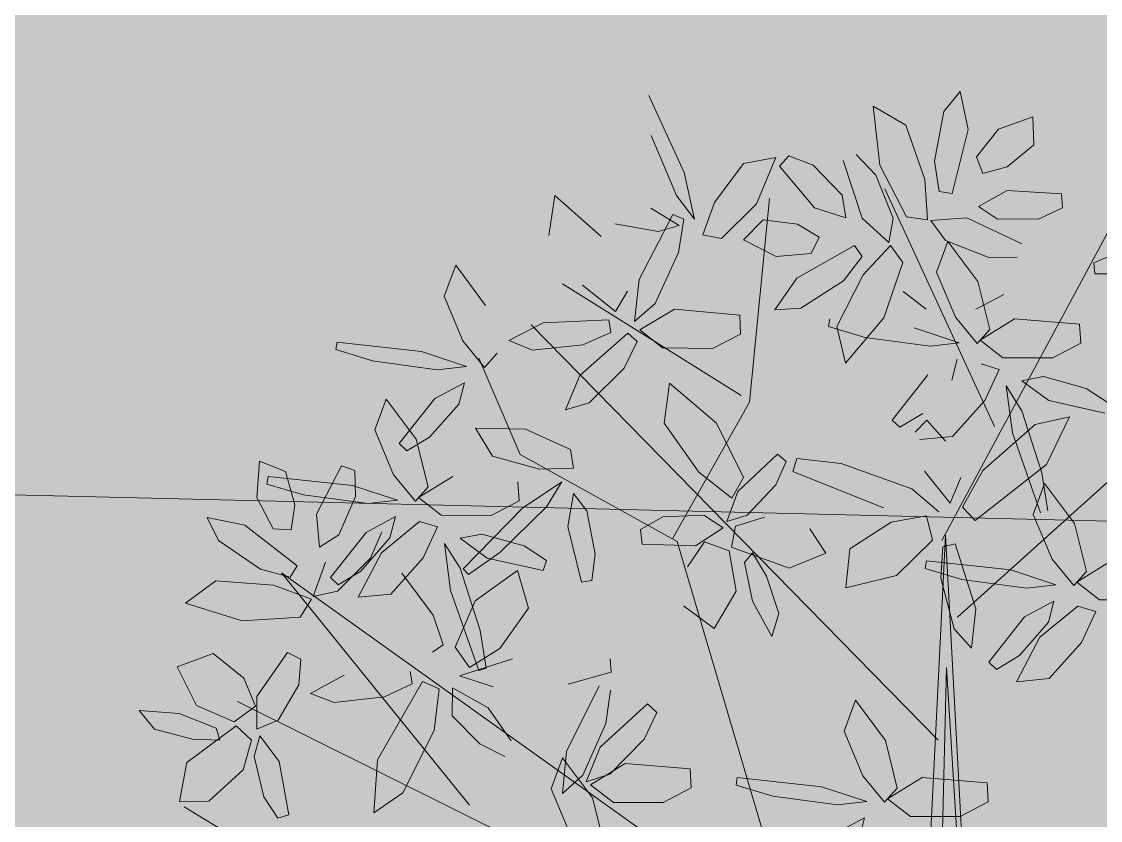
# Model space of a CAD drawing. Header units: inches. Extents: x 218980 to 233865, y 587194 to 599270.
# Drawn here: x 219064.85 to 219067.34, y 587511.109 to 587512.953 of the extents above; entities that cross this region are included whole.
import ezdxf

# ---------------------------------------------------------------- set-up
doc = ezdxf.new("R2010")
doc.units = ezdxf.units.IN
doc.header["$MEASUREMENT"] = 0
doc.linetypes.add('01', pattern=[0])
doc.layers.get('0').update_dxf_attribs({"lineweight": 0})
doc.layers.add('Minor Contour', color=250, linetype='Continuous', lineweight=0)
doc.layers.add('P_Urban Design', color=250, linetype='Continuous', lineweight=0)
doc.layers.add('Open Space Within Settlement Passive', color=7, linetype='01', lineweight=0, true_color=0xcbe279)

# ---------------------------------------------------------------- blocks, each defined once
blk = doc.blocks.new('tree2')
at = {"color": 60}
for p, q in [((325197.4967, 3048397.7432), (325197.5914, 3048397.8579)), ((325197.5914, 3048397.8579), (325197.6377, 3048397.6393)), ((325195.9981, 3048397.3896), (325195.7948, 3048397.8351)), ((325197.0892, 3048397.7729), (325197.2767, 3048397.6636)), ((325197.1267, 3048397.4326), (325197.0892, 3048397.7729)), ((325197.4419, 3048397.4558), (325197.4967, 3048397.7432)), ((325197.2767, 3048397.6636), (325197.3875, 3048397.3492)), ((325197.8113, 3048397.641), (325198.0106, 3048397.712)), ((325198.0106, 3048397.712), (325198.0154, 3048397.55)), ((325195.8072, 3048397.6044), (325195.955, 3048397.2574)), ((325197.6377, 3048397.6393), (325197.5453, 3048397.2696)), ((325197.6844, 3048397.4816), (325197.8113, 3048397.641)), ((325198.0154, 3048397.55), (325197.8612, 3048397.4239)), ((325196.5265, 3048397.4766), (325196.3403, 3048397.4417)), ((325196.416, 3048397.2091), (325196.5265, 3048397.4766)), ((325196.5481, 3048397.4272), (325196.6033, 3048397.487)), ((325196.6033, 3048397.487), (325196.7427, 3048397.4328)), ((325196.9902, 3048397.4943), (325197.1051, 3048397.3757)), ((325197.7212, 3048397.3837), (325197.6844, 3048397.4816)), ((325196.3403, 3048397.4417), (325196.1728, 3048397.2167)), ((325196.7499, 3048397.1863), (325196.5481, 3048397.4272)), ((325196.7427, 3048397.4328), (325196.9101, 3048397.2599)), ((325197.0256, 3048397.1268), (325196.9163, 3048397.4603)), ((325197.2819, 3048397.1338), (325197.1267, 3048397.4326)), ((325197.4689, 3048397.2807), (325197.4419, 3048397.4558)), ((325197.8612, 3048397.4239), (325197.7212, 3048397.3837)), ((325196.0577, 3048397.122), (325195.9981, 3048397.3896)), ((325197.1051, 3048397.3757), (325197.2051, 3048397.1259)), ((325197.3875, 3048397.3492), (325197.4027, 3048397.1169)), ((325197.696, 3048397.1946), (325197.8625, 3048397.2873)), ((325197.8625, 3048397.2873), (325198.1761, 3048397.2679)), ((325195.2523, 3048397.2572), (325195.2176, 3048397.026)), ((325195.5199, 3048397.0214), (325195.2523, 3048397.2572)), ((325195.955, 3048397.2574), (325196.0577, 3048397.122)), ((325196.9101, 3048397.2599), (325196.9318, 3048397.1293)), ((325197.5453, 3048397.2696), (325197.4689, 3048397.2807)), ((325198.1761, 3048397.2679), (325198.1816, 3048397.1868)), ((325195.9704, 3048397.0845), (325195.8055, 3048397.1842)), ((325196.1728, 3048397.2167), (325196.1063, 3048397.0311)), ((325196.2139, 3048397.0098), (325196.416, 3048397.2091)), ((325196.9318, 3048397.1293), (325196.7499, 3048397.1863)), ((325197.8057, 3048397.1204), (325197.696, 3048397.1946)), ((325198.1816, 3048397.1868), (325198.0463, 3048397.1229)), ((325195.7385, 3048396.772), (325195.9326, 3048397.1479)), ((325195.9326, 3048397.1479), (325195.9963, 3048397.1213)), ((325195.9963, 3048397.1213), (325195.9665, 3048396.9295)), ((325196.3399, 3048397.0015), (325196.4541, 3048397.1165)), ((325196.4541, 3048397.1165), (325196.6516, 3048397.0913)), ((325197.1801, 3048396.9857), (325197.0256, 3048397.1268)), ((325197.2051, 3048397.1259), (325197.1801, 3048396.9857)), ((325197.4027, 3048397.1169), (325197.2819, 3048397.1338)), ((325197.4209, 3048397.1131), (325197.6296, 3048397.1282)), ((325197.5054, 3048396.9985), (325197.4209, 3048397.1131)), ((325197.6296, 3048397.1282), (325197.9468, 3048396.9779)), ((325198.0463, 3048397.1229), (325197.8057, 3048397.1204)), ((325195.5981, 3048397.0951), (325195.8489, 3048397.0492)), ((325195.8489, 3048397.0492), (325195.9704, 3048397.0845)), ((325196.6516, 3048397.0913), (325196.7772, 3048397.0174)), ((325196.1063, 3048397.0311), (325196.2139, 3048397.0098)), ((325196.5285, 3048396.9058), (325196.3399, 3048397.0015)), ((325196.7772, 3048397.0174), (325196.7315, 3048396.9233)), ((325197.52, 3048396.9924), (325197.455, 3048396.8145)), ((325197.7555, 3048396.8992), (325197.5054, 3048396.9985)), ((325197.6937, 3048396.7609), (325197.52, 3048396.9924)), ((325195.9665, 3048396.9295), (325195.8305, 3048396.634)), ((325196.7315, 3048396.9233), (325196.5285, 3048396.9058)), ((325196.6492, 3048396.781), (325196.981, 3048396.9684)), ((325196.981, 3048396.9684), (325197.0255, 3048396.9052)), ((325197.0318, 3048396.799), (325197.1899, 3048396.9699)), ((325197.1899, 3048396.9699), (325197.2608, 3048396.8707)), ((325198.3617, 3048396.87), (325198.496, 3048396.9276)), ((325194.6803, 3048396.8552), (325194.6144, 3048396.6777)), ((325194.8528, 3048396.6228), (325194.6803, 3048396.8552)), ((325197.0255, 3048396.9052), (325196.9171, 3048396.7651)), ((325197.2608, 3048396.8707), (325197.1508, 3048396.5524)), ((325197.9206, 3048396.9009), (325197.7555, 3048396.8992)), ((325198.3683, 3048396.8052), (325198.3617, 3048396.87)), ((325196.8799, 3048396.5023), (325197.0318, 3048396.799)), ((325197.455, 3048396.8145), (325197.5631, 3048396.5556)), ((325198.6819, 3048396.8044), (325198.3683, 3048396.8052)), ((325195.4126, 3048396.7405), (325195.6024, 3048396.5887)), ((325195.7123, 3048396.5302), (325195.7385, 3048396.772)), ((325196.5224, 3048396.597), (325196.6492, 3048396.781)), ((325196.9171, 3048396.7651), (325196.6708, 3048396.6071)), ((325197.7621, 3048396.4854), (325197.6937, 3048396.7609)), ((325194.6144, 3048396.6777), (325194.7212, 3048396.4182)), ((325195.6024, 3048396.5887), (325195.6709, 3048396.7059)), ((325197.3938, 3048396.6027), (325197.2621, 3048396.7045)), ((325197.8436, 3048396.6865), (325197.6819, 3048396.6023)), ((325195.8305, 3048396.634), (325195.7123, 3048396.5302)), ((325195.743, 3048396.4829), (325195.9437, 3048396.6027)), ((325195.9437, 3048396.6027), (325196.3188, 3048396.5666)), ((325196.6708, 3048396.6071), (325196.5224, 3048396.597)), ((325195.1844, 3048396.5226), (325195.5648, 3048396.5403)), ((325195.5648, 3048396.5403), (325195.5752, 3048396.4679)), ((325196.3188, 3048396.5666), (325196.3242, 3048396.4569)), ((325196.8385, 3048396.5459), (325196.8317, 3048396.5018)), ((325197.1508, 3048396.5524), (325196.9297, 3048396.2911)), ((325197.5631, 3048396.5556), (325197.6888, 3048396.4037)), ((325197.7057, 3048396.4233), (325197.9046, 3048396.5458)), ((325197.9046, 3048396.5458), (325198.2803, 3048396.5149)), ((325194.9872, 3048396.4205), (325195.1844, 3048396.5226)), ((325195.8732, 3048396.3794), (325195.743, 3048396.4829)), ((325196.8317, 3048396.5018), (325197.0432, 3048396.4389)), ((325196.9297, 3048396.2911), (325196.8799, 3048396.5023)), ((325197.5859, 3048396.4083), (325197.3253, 3048396.4936)), ((325197.6888, 3048396.4037), (325197.7621, 3048396.4854)), ((325198.2803, 3048396.5149), (325198.2872, 3048396.4052)), ((325194.7212, 3048396.4182), (325194.8461, 3048396.2657)), ((325195.1233, 3048396.3661), (325194.9872, 3048396.4205)), ((325195.3974, 3048396.2195), (325195.6731, 3048396.4642)), ((325195.5752, 3048396.4679), (325195.4144, 3048396.3952)), ((325195.6731, 3048396.4642), (325195.7268, 3048396.4146)), ((325196.3242, 3048396.4569), (325196.1613, 3048396.375)), ((325197.0432, 3048396.4389), (325197.4171, 3048396.3891)), ((325197.8373, 3048396.3215), (325197.7057, 3048396.4233)), ((325193.9965, 3048396.4123), (325193.9895, 3048396.3682)), ((325193.9895, 3048396.3682), (325194.2006, 3048396.3042)), ((325194.483, 3048396.3574), (325193.9965, 3048396.4123)), ((325194.7432, 3048396.2708), (325194.483, 3048396.3574)), ((325195.4144, 3048396.3952), (325195.1233, 3048396.3661)), ((325195.7268, 3048396.4146), (325195.6516, 3048396.2608)), ((325196.1613, 3048396.375), (325195.8732, 3048396.3794)), ((325197.4171, 3048396.3891), (325197.5859, 3048396.4083)), ((325198.2872, 3048396.4052), (325198.1254, 3048396.3211)), ((325194.2006, 3048396.3042), (325194.5743, 3048396.2524)), ((325194.8461, 3048396.2657), (325194.9198, 3048396.347)), ((325197.542, 3048396.1916), (325197.5736, 3048396.3141)), ((325198.1254, 3048396.3211), (325197.8373, 3048396.3215)), ((325194.5743, 3048396.2524), (325194.7432, 3048396.2708)), ((325195.6516, 3048396.2608), (325195.4506, 3048396.0615)), ((325197.8167, 3048396.2545), (325197.7115, 3048396.2855)), ((325197.7337, 3048396.0757), (325197.8167, 3048396.2545)), ((325194.7304, 3048396.1766), (325194.5601, 3048396.0865)), ((325194.6981, 3048396.0543), (325194.7304, 3048396.1766)), ((325195.3135, 3048396.0209), (325195.3974, 3048396.2195)), ((325195.9147, 3048396.1755), (325195.8832, 3048395.9438)), ((325196.1856, 3048395.9434), (325195.9147, 3048396.1755)), ((325197.4038, 3048396.2231), (325197.199, 3048395.962)), ((325198.0714, 3048396.2132), (325197.9473, 3048396.1891)), ((325197.9473, 3048396.1891), (325198.1025, 3048396.0749)), ((325198.317, 3048396.1448), (325198.0714, 3048396.2132)), ((325197.8569, 3048396.1596), (325197.8921, 3048395.8877)), ((325197.9469, 3048396.0155), (325197.8569, 3048396.1596)), ((325198.445, 3048396.0604), (325198.317, 3048396.1448)), ((325194.2793, 3048396.0833), (325194.2143, 3048395.9054)), ((325194.453, 3048395.8518), (325194.2793, 3048396.0833)), ((325194.5601, 3048396.0865), (325194.3539, 3048395.8266)), ((325194.5297, 3048395.8629), (325194.6981, 3048396.0543)), ((325195.4506, 3048396.0615), (325195.3135, 3048396.0209)), ((325197.5466, 3048395.8667), (325197.7337, 3048396.0757)), ((325198.1025, 3048396.0749), (325198.4262, 3048396.0023)), ((325197.2434, 3048395.9201), (325197.3746, 3048395.9993)), ((325198.0628, 3048395.6565), (325197.9469, 3048396.0155)), ((325198.0231, 3048395.9363), (325198.2219, 3048395.9813)), ((325198.2219, 3048395.9813), (325198.0886, 3048395.7056)), ((325195.8832, 3048395.9438), (325196.0822, 3048395.6611)), ((325196.3409, 3048395.63), (325196.1856, 3048395.9434)), ((325197.199, 3048395.962), (325197.2434, 3048395.9201)), ((325197.3987, 3048395.9613), (325197.3312, 3048395.8911)), ((325197.5063, 3048395.8407), (325197.3987, 3048395.9613)), ((325197.7226, 3048395.6708), (325198.0231, 3048395.9363)), ((325194.2143, 3048395.9054), (325194.3224, 3048395.6465)), ((325194.3981, 3048395.7844), (325194.5297, 3048395.8629)), ((325194.7937, 3048395.9153), (325194.8934, 3048395.7543)), ((325195.083, 3048395.9089), (325194.7937, 3048395.9153)), ((325195.3418, 3048395.7924), (325195.083, 3048395.9089)), ((325197.358, 3048395.8488), (325197.5466, 3048395.8667)), ((325197.8921, 3048395.8877), (325198.0543, 3048395.4257)), ((325194.3539, 3048395.8266), (325194.3981, 3048395.7844)), ((325194.5213, 3048395.5764), (325194.453, 3048395.8518)), ((325194.8934, 3048395.7543), (325195.1637, 3048395.6794)), ((325195.3608, 3048395.6843), (325195.3418, 3048395.7924)), ((325196.3085, 3048395.5494), (325196.5367, 3048395.7644)), ((325196.5367, 3048395.7644), (325196.5861, 3048395.7219)), ((325196.6249, 3048395.6659), (325196.6488, 3048395.7394)), ((325196.6488, 3048395.7394), (325196.9041, 3048395.7109)), ((325193.5328, 3048395.5142), (325193.548, 3048395.7251)), ((325193.548, 3048395.7251), (325193.6983, 3048395.6643)), ((325193.8771, 3048395.4186), (325194.0211, 3048395.6979)), ((325194.0211, 3048395.6979), (325194.0976, 3048395.6702)), ((325194.0976, 3048395.6702), (325194.1016, 3048395.5206)), ((325195.1637, 3048395.6794), (325195.3608, 3048395.6843)), ((325196.5861, 3048395.7219), (325196.5282, 3048395.5877)), ((325196.9041, 3048395.7109), (325197.3127, 3048395.5644)), ((325197.6049, 3048395.4584), (325197.7226, 3048395.6708)), ((325198.0886, 3048395.7056), (325197.6783, 3048395.3823)), ((325193.5977, 3048395.6368), (325193.5909, 3048395.5927)), ((325194.0846, 3048395.5845), (325193.5977, 3048395.6368)), ((325193.6983, 3048395.6643), (325193.7515, 3048395.4724)), ((325194.3224, 3048395.6465), (325194.4481, 3048395.4947)), ((325194.4649, 3048395.5142), (325194.6639, 3048395.6367)), ((325195.2936, 3048395.6063), (325195.0655, 3048395.454)), ((325195.2044, 3048395.4616), (325195.2936, 3048395.6063)), ((325196.0822, 3048395.6611), (325196.274, 3048395.512)), ((325196.274, 3048395.512), (325196.3409, 3048395.63)), ((325197.1483, 3048395.4554), (325196.6249, 3048395.6659)), ((325197.3842, 3048395.6663), (325197.5323, 3048395.4818)), ((325197.5323, 3048395.4818), (325197.5952, 3048395.6311)), ((325198.097, 3048395.4385), (325198.0628, 3048395.6565)), ((325193.5909, 3048395.5927), (325193.8025, 3048395.5298)), ((325194.3452, 3048395.4992), (325194.0846, 3048395.5845)), ((325194.4481, 3048395.4947), (325194.5213, 3048395.5764)), ((325195.0395, 3048395.6058), (325195.0464, 3048395.4962)), ((325196.2452, 3048395.3762), (325196.3085, 3048395.5494)), ((325196.5282, 3048395.5877), (325196.3628, 3048395.4128)), ((325197.3127, 3048395.5644), (325197.4682, 3048395.4325)), ((325198.0778, 3048395.5958), (325198.0128, 3048395.4179)), ((325198.2515, 3048395.3643), (325198.0778, 3048395.5958)), ((325193.6275, 3048395.3338), (325193.5328, 3048395.5142)), ((325193.8025, 3048395.5298), (325194.1763, 3048395.48)), ((325194.1016, 3048395.5206), (325194.007, 3048395.2994)), ((325194.1763, 3048395.48), (325194.3452, 3048395.4992)), ((325194.5966, 3048395.4124), (325194.4649, 3048395.5142)), ((325195.0464, 3048395.4962), (325194.8847, 3048395.412)), ((325195.3601, 3048395.5383), (325195.3267, 3048395.3486)), ((325195.4368, 3048395.4378), (325195.3601, 3048395.5383)), ((325193.7515, 3048395.4724), (325193.732, 3048395.328)), ((325195.0655, 3048395.454), (325194.7235, 3048395.1036)), ((325194.9342, 3048395.1985), (325195.2044, 3048395.4616)), ((325195.4846, 3048395.1874), (325195.4368, 3048395.4378)), ((325197.6783, 3048395.3823), (325197.6049, 3048395.4584)), ((325193.2457, 3048395.4002), (325193.4644, 3048395.3546)), ((325193.3125, 3048395.2673), (325193.2457, 3048395.4002)), ((325193.895, 3048395.2288), (325193.8771, 3048395.4186)), ((325194.3329, 3048395.405), (325194.163, 3048395.314)), ((325194.4707, 3048395.3764), (325194.2515, 3048395.1961)), ((325194.3013, 3048395.2825), (325194.3329, 3048395.405)), ((325194.576, 3048395.3454), (325194.4707, 3048395.3764)), ((325194.8847, 3048395.412), (325194.5966, 3048395.4124)), ((325195.7467, 3048395.3313), (325195.8764, 3048395.403)), ((325195.8764, 3048395.403), (325196.1124, 3048395.414)), ((325196.1124, 3048395.414), (325196.2234, 3048395.34)), ((325196.3628, 3048395.4128), (325196.2452, 3048395.3762)), ((325196.2938, 3048395.3488), (325196.4617, 3048395.4021)), ((325196.9541, 3048395.2188), (325197.1933, 3048395.373)), ((325197.1933, 3048395.373), (325197.3971, 3048395.4101)), ((325197.3971, 3048395.4101), (325197.4309, 3048395.2693)), ((325198.0128, 3048395.4179), (325198.121, 3048395.1591)), ((325198.3199, 3048395.0889), (325198.2515, 3048395.3643)), ((325193.4644, 3048395.3546), (325193.7656, 3048395.1212)), ((325193.732, 3048395.328), (325193.6275, 3048395.3338)), ((325194.007, 3048395.2994), (325193.895, 3048395.2288)), ((325194.163, 3048395.314), (325193.9582, 3048395.0529)), ((325194.2542, 3048395.3162), (325194.1893, 3048395.1644)), ((325194.493, 3048395.1666), (325194.576, 3048395.3454)), ((325194.8307, 3048395.3041), (325194.7065, 3048395.28)), ((325195.0763, 3048395.2357), (325194.8307, 3048395.3041)), ((325195.3267, 3048395.3486), (325195.4053, 3048395.0262)), ((325195.7559, 3048395.2464), (325195.7467, 3048395.3313)), ((325196.2234, 3048395.34), (325196.0644, 3048395.2369)), ((325196.2722, 3048395.2286), (325196.2938, 3048395.3488)), ((325196.7226, 3048395.3343), (325196.816, 3048395.1935)), ((325193.5535, 3048395.1014), (325193.3125, 3048395.2673)), ((325194.1339, 3048395.0902), (325194.3013, 3048395.2825)), ((325194.6161, 3048395.2505), (325194.6513, 3048394.9786)), ((325194.7062, 3048395.1064), (325194.6161, 3048395.2505)), ((325194.7065, 3048395.28), (325194.8617, 3048395.1658)), ((325195.2042, 3048395.1513), (325195.0763, 3048395.2357)), ((325196.0644, 3048395.2369), (325195.7559, 3048395.2464)), ((325196.0168, 3048395.1157), (325196.116, 3048395.2598)), ((325196.116, 3048395.2598), (325196.2578, 3048395.2075)), ((325197.4309, 3048395.2693), (325197.2238, 3048395.0652)), ((325197.5616, 3048395.2469), (325197.4901, 3048395.2313)), ((325197.6806, 3048394.8726), (325197.5616, 3048395.2469)), ((325194.2515, 3048395.1961), (325194.1173, 3048394.9397)), ((325194.754, 3048395.071), (325194.9342, 3048395.1985)), ((325195.4657, 3048395.0353), (325195.4846, 3048395.1874)), ((325196.2578, 3048395.2075), (325196.2989, 3048394.9747)), ((325196.6046, 3048395.1074), (325196.2722, 3048395.2286)), ((325196.3933, 3048395.1962), (325196.3468, 3048395.1408)), ((325196.4745, 3048395.0617), (325196.3933, 3048395.1962)), ((325196.816, 3048395.1935), (325196.6046, 3048395.1074)), ((325196.9315, 3048394.9934), (325196.9541, 3048395.2188)), ((325197.4901, 3048395.2313), (325197.4794, 3048395.05)), ((325193.7656, 3048395.1212), (325193.7247, 3048395.0557)), ((325193.8588, 3048394.9443), (325193.929, 3048395.1414)), ((325194.1893, 3048395.1644), (325193.9977, 3048394.9755)), ((325194.3058, 3048394.9576), (325194.493, 3048395.1666)), ((325194.8617, 3048395.1658), (325195.1855, 3048395.0932)), ((325195.1855, 3048395.0932), (325195.2042, 3048395.1513)), ((325196.3468, 3048395.1408), (325196.3919, 3048394.9161)), ((325197.3963, 3048395.1493), (325197.3895, 3048395.1052)), ((325197.8831, 3048395.097), (325197.3963, 3048395.1493)), ((325198.121, 3048395.1591), (325198.2467, 3048395.0072)), ((325198.2635, 3048395.0267), (325198.4625, 3048395.1492)), ((325193.7247, 3048395.0557), (325193.5535, 3048395.1014)), ((325193.9582, 3048395.0529), (325194.0026, 3048395.011)), ((325194.0026, 3048395.011), (325194.1339, 3048395.0902)), ((325194.5495, 3048394.8367), (325194.3696, 3048395.079)), ((325194.822, 3048394.7474), (325194.7062, 3048395.1064)), ((325194.7235, 3048395.1036), (325194.754, 3048395.071)), ((325194.7923, 3048394.9181), (325195.0367, 3048395.0939)), ((325195.0367, 3048395.0939), (325195.0999, 3048394.8764)), ((325196.5449, 3048394.8452), (325196.4745, 3048395.0617)), ((325197.2238, 3048395.0652), (325196.9315, 3048394.9934)), ((325197.3895, 3048395.1052), (325197.601, 3048395.0423)), ((325197.4794, 3048395.05), (325197.5559, 3048394.758)), ((325198.1438, 3048395.0118), (325197.8831, 3048395.097)), ((325198.2467, 3048395.0072), (325198.3199, 3048395.0889)), ((325193.1213, 3048394.9063), (325193.2968, 3048395.0339)), ((325193.2968, 3048395.0339), (325193.6292, 3048395.0087)), ((325193.6292, 3048395.0087), (325193.848, 3048394.9291)), ((325195.4053, 3048395.0262), (325195.4657, 3048395.0353)), ((325197.601, 3048395.0423), (325197.9749, 3048394.9925)), ((325197.9749, 3048394.9925), (325198.1438, 3048395.0118)), ((325198.3951, 3048394.9249), (325198.2635, 3048395.0267)), ((325193.848, 3048394.9291), (325193.7839, 3048394.8253)), ((325193.9977, 3048394.9755), (325193.8588, 3048394.9443)), ((325194.1173, 3048394.9397), (325194.3058, 3048394.9576)), ((325194.6513, 3048394.9786), (325194.8135, 3048394.5166)), ((325196.2989, 3048394.9747), (325196.1724, 3048394.7583)), ((325198.6833, 3048394.9245), (325198.3951, 3048394.9249)), ((325193.4479, 3048394.8036), (325193.1213, 3048394.9063)), ((325194.6765, 3048394.6514), (325194.7923, 3048394.9181)), ((325195.0999, 3048394.8764), (325194.9356, 3048394.644)), ((325196.1724, 3048394.7583), (325195.9947, 3048394.8891)), ((325196.3919, 3048394.9161), (325196.5042, 3048394.7132)), ((325197.6554, 3048394.6456), (325197.6806, 3048394.8726)), ((325198.1315, 3048394.9175), (325197.9616, 3048394.8265)), ((325198.2693, 3048394.8889), (325198.05, 3048394.7087)), ((325198.0998, 3048394.795), (325198.1315, 3048394.9175)), ((325198.3746, 3048394.8579), (325198.2693, 3048394.8889)), ((325193.7839, 3048394.8253), (325193.4479, 3048394.8036)), ((325194.6073, 3048394.6646), (325194.5495, 3048394.8367)), ((325196.5042, 3048394.7132), (325196.5449, 3048394.8452)), ((325198.2915, 3048394.6791), (325198.3746, 3048394.8579)), ((325194.8563, 3048394.5294), (325194.822, 3048394.7474)), ((325197.5559, 3048394.758), (325197.6554, 3048394.6456)), ((325197.9324, 3048394.6027), (325198.0998, 3048394.795)), ((325198.1044, 3048394.4701), (325198.2915, 3048394.6791)), ((325193.0737, 3048394.5385), (325193.2803, 3048394.6158)), ((325193.2803, 3048394.6158), (325193.4579, 3048394.4734)), ((325193.5335, 3048394.3673), (325193.71, 3048394.6205)), ((325193.71, 3048394.6205), (325193.7862, 3048394.5817)), ((325194.5469, 3048394.6234), (325194.6073, 3048394.6646)), ((325194.7604, 3048394.5335), (325194.6765, 3048394.6514)), ((325194.9356, 3048394.644), (325194.7604, 3048394.5335)), ((325193.7862, 3048394.5817), (325193.7753, 3048394.4339)), ((325194.7028, 3048394.4861), (325195.0081, 3048394.5844)), ((325195.5722, 3048394.5845), (325195.5775, 3048394.5074)), ((325193.1857, 3048394.3143), (325193.0737, 3048394.5385)), ((325193.8419, 3048394.3842), (325194.0377, 3048394.489)), ((325194.4178, 3048394.5119), (325194.4292, 3048394.4397)), ((325194.8963, 3048394.4219), (325194.7028, 3048394.4861)), ((325194.8135, 3048394.5166), (325194.8563, 3048394.5294)), ((325195.5775, 3048394.5074), (325195.3301, 3048394.4385)), ((325193.4579, 3048394.4734), (325193.5244, 3048394.3116)), ((325193.7753, 3048394.4339), (325193.6555, 3048394.2303)), ((325194.2293, 3048394.0011), (325194.4891, 3048394.4542)), ((325194.4292, 3048394.4397), (325194.2694, 3048394.3648)), ((325194.4891, 3048394.4542), (325194.5857, 3048394.4111)), ((325195.3199, 3048394.0501), (325195.5088, 3048394.4286)), ((325193.5328, 3048394.1778), (325193.5335, 3048394.3673)), ((325193.9788, 3048394.3316), (325193.8419, 3048394.3842)), ((325194.2694, 3048394.3648), (325193.9788, 3048394.3316)), ((325194.5857, 3048394.4111), (325194.5558, 3048394.17)), ((325194.6618, 3048394.4164), (325194.6591, 3048394.2545)), ((325194.868, 3048394.3006), (325194.6618, 3048394.4164)), ((325195.5729, 3048394.4029), (325195.5457, 3048394.2107)), ((325193.4031, 3048394.2215), (325193.1857, 3048394.3143)), ((325193.5244, 3048394.3116), (325193.4031, 3048394.2215)), ((325195.0011, 3048394.1118), (325194.868, 3048394.3006)), ((325195.5148, 3048394.075), (325195.787, 3048394.3236)), ((325195.787, 3048394.3236), (325195.8414, 3048394.2747)), ((325196.9862, 3048394.3452), (325196.9212, 3048394.1673)), ((325197.1599, 3048394.1137), (325196.9862, 3048394.3452)), ((325192.8545, 3048394.2853), (325192.9428, 3048394.1791)), ((325193.0858, 3048394.2684), (325192.8545, 3048394.2853)), ((325193.2986, 3048394.1833), (325193.0858, 3048394.2684)), ((325194.6591, 3048394.2545), (325194.8199, 3048394.0932)), ((325195.8414, 3048394.2747), (325195.7684, 3048394.1199)), ((325192.9428, 3048394.1791), (325193.1625, 3048394.1197)), ((325193.1297, 3048393.9857), (325193.4129, 3048394.1978)), ((325193.3196, 3048394.1141), (325193.2986, 3048394.1833)), ((325193.4129, 3048394.1978), (325193.5017, 3048394.114)), ((325193.6555, 3048394.2303), (325193.5328, 3048394.1778)), ((325195.5457, 3048394.2107), (325195.4138, 3048393.9134)), ((325193.1625, 3048394.1197), (325193.3196, 3048394.1141)), ((325193.5017, 3048394.114), (325193.4546, 3048393.9443)), ((325193.5176, 3048394.0213), (325193.5512, 3048394.1398)), ((325193.5512, 3048394.1398), (325193.6616, 3048393.9921)), ((325194.5558, 3048394.17), (325194.3762, 3048393.8115)), ((325195.7684, 3048394.1199), (325195.5702, 3048393.9178)), ((325196.9212, 3048394.1673), (325197.0293, 3048393.9084)), ((325194.8199, 3048394.0932), (325194.9647, 3048394.0215)), ((325195.4336, 3048393.8753), (325195.5148, 3048394.075)), ((325193.5737, 3048393.7872), (325193.5176, 3048394.0213)), ((325193.6616, 3048393.9921), (325193.717, 3048393.6834)), ((325194.2086, 3048393.6956), (325194.2293, 3048394.0011)), ((325195.2966, 3048394.0127), (325195.2317, 3048393.8348)), ((325195.4704, 3048393.7813), (325195.2966, 3048394.0127)), ((325195.2971, 3048393.8079), (325195.3199, 3048394.0501)), ((325193.0862, 3048393.7617), (325193.1297, 3048393.9857)), ((325193.4546, 3048393.9443), (325193.2553, 3048393.7629)), ((325195.4583, 3048393.8574), (325195.6573, 3048393.9799)), ((325195.6573, 3048393.9799), (325196.0329, 3048393.949)), ((325196.0329, 3048393.949), (325196.0398, 3048393.8394)), ((325195.4138, 3048393.9134), (325195.2971, 3048393.8079)), ((325195.5702, 3048393.9178), (325195.4336, 3048393.8753)), ((325196.3047, 3048393.8987), (325196.2979, 3048393.8546)), ((325196.7915, 3048393.8464), (325196.3047, 3048393.8987)), ((325194.3762, 3048393.8115), (325194.2086, 3048393.6956)), ((325195.2317, 3048393.8348), (325195.3398, 3048393.576)), ((325195.59, 3048393.7556), (325195.4583, 3048393.8574)), ((325196.0398, 3048393.8394), (325195.8781, 3048393.7552)), ((325196.2979, 3048393.8546), (325196.5094, 3048393.7917)), ((325193.2553, 3048393.7629), (325193.0862, 3048393.7617)), ((325193.6544, 3048393.6654), (325193.5737, 3048393.7872)), ((325195.5387, 3048393.5058), (325195.4704, 3048393.7813)), ((325195.8781, 3048393.7552), (325195.59, 3048393.7556)), ((325196.5094, 3048393.7917), (325196.8833, 3048393.7419)), ((325193.717, 3048393.6834), (325193.6544, 3048393.6654))]:
    blk.add_line(p, q, dxfattribs=at)
at = {"color": 44}
for p, q in [((325197.7896, 3048395.9247), (325197.157, 3048397.2958)), ((325196.3759, 3048396.0655), (325196.4914, 3048397.2412)), ((325197.4844, 3048395.2679), (325198.5214, 3048397.1925)), ((325196.3265, 3048396.1031), (325195.2963, 3048396.7475)), ((325197.5754, 3048394.8242), (325199.687, 3048396.7258)), ((325197.4634, 3048394.1139), (325195.1158, 3048396.5105)), ((325195.0532, 3048395.7627), (325194.8141, 3048396.3192)), ((325195.9332, 3048395.2795), (325196.3759, 3048396.0655)), ((325195.9579, 3048395.2607), (325195.0532, 3048395.7627)), ((325197.393, 3048392.9975), (325197.5069, 3048395.2976)), ((325197.5069, 3048395.2976), (325197.6286, 3048393.0376)), ((325196.5911, 3048393.1216), (325195.9579, 3048395.2607)), ((325193.6755, 3048395.0805), (325196.3806, 3048393.1483)), ((325194.7601, 3048393.7395), (325193.6755, 3048395.0805)), ((325197.5124, 3048394.5345), (325197.4738, 3048392.934)), ((325197.6089, 3048392.9998), (325197.5124, 3048394.5345)), ((325195.5435, 3048393.2831), (325193.4217, 3048394.3377)), ((325194.6093, 3048392.8247), (325193.1144, 3048393.7294))]:
    blk.add_line(p, q, dxfattribs=at)
at = {"color": 62}
for p, q in [((325197.9616, 3048394.8265), (325197.7568, 3048394.5655)), ((325198.05, 3048394.7087), (325197.9158, 3048394.4523)), ((325197.7568, 3048394.5655), (325197.8012, 3048394.5235)), ((325197.8012, 3048394.5235), (325197.9324, 3048394.6027)), ((325197.9158, 3048394.4523), (325198.1044, 3048394.4701)), ((325197.2283, 3048393.8383), (325197.1599, 3048394.1137)), ((325197.0293, 3048393.9084), (325197.155, 3048393.7566)), ((325197.1719, 3048393.7761), (325197.3708, 3048393.8986)), ((325197.3708, 3048393.8986), (325197.7465, 3048393.8677)), ((325197.7465, 3048393.8677), (325197.7534, 3048393.7581)), ((325197.0521, 3048393.7611), (325196.7915, 3048393.8464)), ((325197.155, 3048393.7566), (325197.2283, 3048393.8383)), ((325196.8833, 3048393.7419), (325197.0521, 3048393.7611)), ((325197.3035, 3048393.6743), (325197.1719, 3048393.7761)), ((325197.7534, 3048393.7581), (325197.5916, 3048393.6739)), ((325197.0398, 3048393.6669), (325196.87, 3048393.5759)), ((325197.0082, 3048393.5444), (325197.0398, 3048393.6669)), ((325197.5916, 3048393.6739), (325197.3035, 3048393.6743))]:
    blk.add_line(p, q, dxfattribs=at)

msp = doc.modelspace()

# ---------------------------------------------------------------- hatches: boundary and pattern name
at = {"layer": 'Open Space Within Settlement Passive'}
h = msp.add_hatch(color=256, dxfattribs=at)
h.dxf.hatch_style = 1
edge = h.paths.add_edge_path()
edge.add_line((219307.3307, 587513.0733), (219287.7149, 587511.0638))
edge.add_line((219287.7149, 587511.0638), (219271.1555, 587517.4055))
edge.add_line((219271.1555, 587517.4055), (219253.1868, 587521.281))
edge.add_line((219253.1868, 587521.281), (219229.9332, 587521.281))
edge.add_line((219229.9332, 587521.281), (219211.6122, 587526.9181))
edge.add_line((219211.6122, 587526.9181), (219190.4726, 587539.6015))
edge.add_line((219190.4726, 587539.6015), (219183.5221, 587543.3343))
edge.add_line((219183.5221, 587543.3343), (219177.922, 587525.82))
edge.add_line((219177.922, 587525.82), (219203.553, 587519.089))
edge.add_line((219203.553, 587519.089), (219218.1001, 587514.2459))
edge.add_arc((219179.987, 587399.3856), 121.0186, 64.613214, 71.643067, ccw=False)
edge.add_arc((219179.9944, 587399.4026), 121, 57.585242, 64.612912, ccw=False)
edge.add_arc((219179.9944, 587399.4026), 121, 49.473723, 57.585242, ccw=False)
edge.add_line((219258.6198, 587491.3757), (219267.2141, 587485.0739))
edge.add_arc((219305.3288, 587448.0589), 53.1304, 112.95523, 135.83856, ccw=False)
edge.add_arc((219304.2009, 587450.1032), 50.8087, 77.46921, 112.68315, ccw=False)
edge.add_line((219315.2245, 587499.7016), (219314.489, 587505.7557))
edge.add_line((219314.489, 587505.7557), (219307.3307, 587513.0733))
edge = h.paths.add_edge_path()
edge.add_line((219180.834, 587544.7779), (219153.5422, 587545.4381))
edge.add_line((219153.5422, 587545.4381), (219129.7719, 587542.1368))
edge.add_line((219129.7719, 587542.1368), (219099.1786, 587528.4912))
edge.add_line((219099.1786, 587528.4912), (219078.9299, 587524.0895))
edge.add_line((219078.9299, 587524.0895), (219056.9203, 587514.4055))
edge.add_line((219056.9203, 587514.4055), (219047.6712, 587503.4651))
edge.add_line((219047.6712, 587503.4651), (219050.2829, 587504.153))
edge.add_line((219050.2829, 587504.153), (219064.37, 587507.863))
edge.add_arc((219044.2501, 587584.258), 79, 284.754737, 287.048311)
edge.add_arc((219044.2501, 587584.258), 79, 287.048311, 292.497882)
edge.add_line((219074.4794, 587511.2704), (219083.3003, 587514.9237))
edge.add_line((219083.3003, 587514.9237), (219098.0988, 587521.0528))
edge.add_arc((219144.3993, 587409.2617), 121, 90.665344, 112.497882, ccw=False)
edge.add_line((219142.9943, 587530.2535), (219143.9383, 587530.2645))
edge.add_arc((219145.3434, 587409.2727), 121, 75.805263, 90.665344, ccw=False)
edge.add_line((219175.0148, 587526.5783), (219180.834, 587544.7779))
edge = h.paths.add_edge_path()
edge.add_arc((219343.8249, 587559.6312), 66.0013, 246.304824, 249.498926)
edge.add_line((219320.7096, 587497.8101), (219317.3009, 587499.1941))
edge = h.paths.add_edge_path()
edge.add_line((219323.9436, 587496.6955), (219320.7096, 587497.8101))
edge.add_arc((219343.8249, 587559.6312), 66.0013, 249.498926, 252.468752)
edge = h.paths.add_edge_path()
edge.add_arc((219343.8249, 587559.6312), 66.0013, 252.468752, 255.26633)
edge.add_line((219327.039, 587495.8001), (219323.9436, 587496.6955))
edge = h.paths.add_edge_path()
edge.add_line((219329.2617, 587495.2566), (219327.039, 587495.8001))
edge.add_arc((219343.8249, 587559.6312), 66.0013, 255.26633, 257.252773)
edge = h.paths.add_edge_path()
edge.add_arc((219343.8249, 587559.6312), 66.0013, 257.252773, 259.848471)
edge.add_line((219332.192, 587494.6632), (219329.2617, 587495.2566))
edge = h.paths.add_edge_path()
edge.add_line((219334.3678, 587494.311), (219332.192, 587494.6632))
edge.add_arc((219343.8249, 587559.6312), 66.0013, 259.848471, 261.761965)
h.paths.add_polyline_path([(219317.025, 587501.4646), (219321.4121, 587499.6834), (219324.5476, 587498.6027), (219327.5546, 587497.733), (219329.6979, 587497.2089), (219332.5504, 587496.6312), (219335.4781, 587496.1573), (219343.3825, 587509.3022), (219333.5174, 587514.9393), (219322.5952, 587515.9962), (219309.6872, 587513.5245), (219316.3927, 587506.6698)])

# ---------------------------------------------------------------- linework, layer by layer
at = {"layer": 'Minor Contour'}
msp.add_lwpolyline([(218980.911, 587471.685), (218983.9505, 587473.9055), (218986.9758, 587477.8019), (218990.0012, 587480.6646), (219004.2929, 587487.1839), (219007.9414, 587489.4513), (219016.338, 587496.848), (219021.191, 587500.068), (219027.956, 587503.811), (219034.721, 587505.989), (219046.6078, 587513.1406), (219051.771, 587514.354), (219058.4858, 587512.9378), (219064.3233, 587511.8731), (219069.057, 587511.759), (219072.2419, 587514.4081), (219073.622, 587518.842), (219079.576, 587524.883), (219082.761, 587528.46), (219085.01, 587529.577), (219095.756, 587533.792), (219101.292, 587534.747), (219105.352, 587537.32), (219114.24, 587538.225)], dxfattribs=at)

# ---------------------------------------------------------------- block references
at = {"layer": 'P_Urban Design', "xscale": 0.4, "yscale": 0.4, "zscale": 0.4}
msp.add_blockref('tree2', (88987.98, -631846.3516), dxfattribs=at)

doc.saveas('drawing.dxf')
